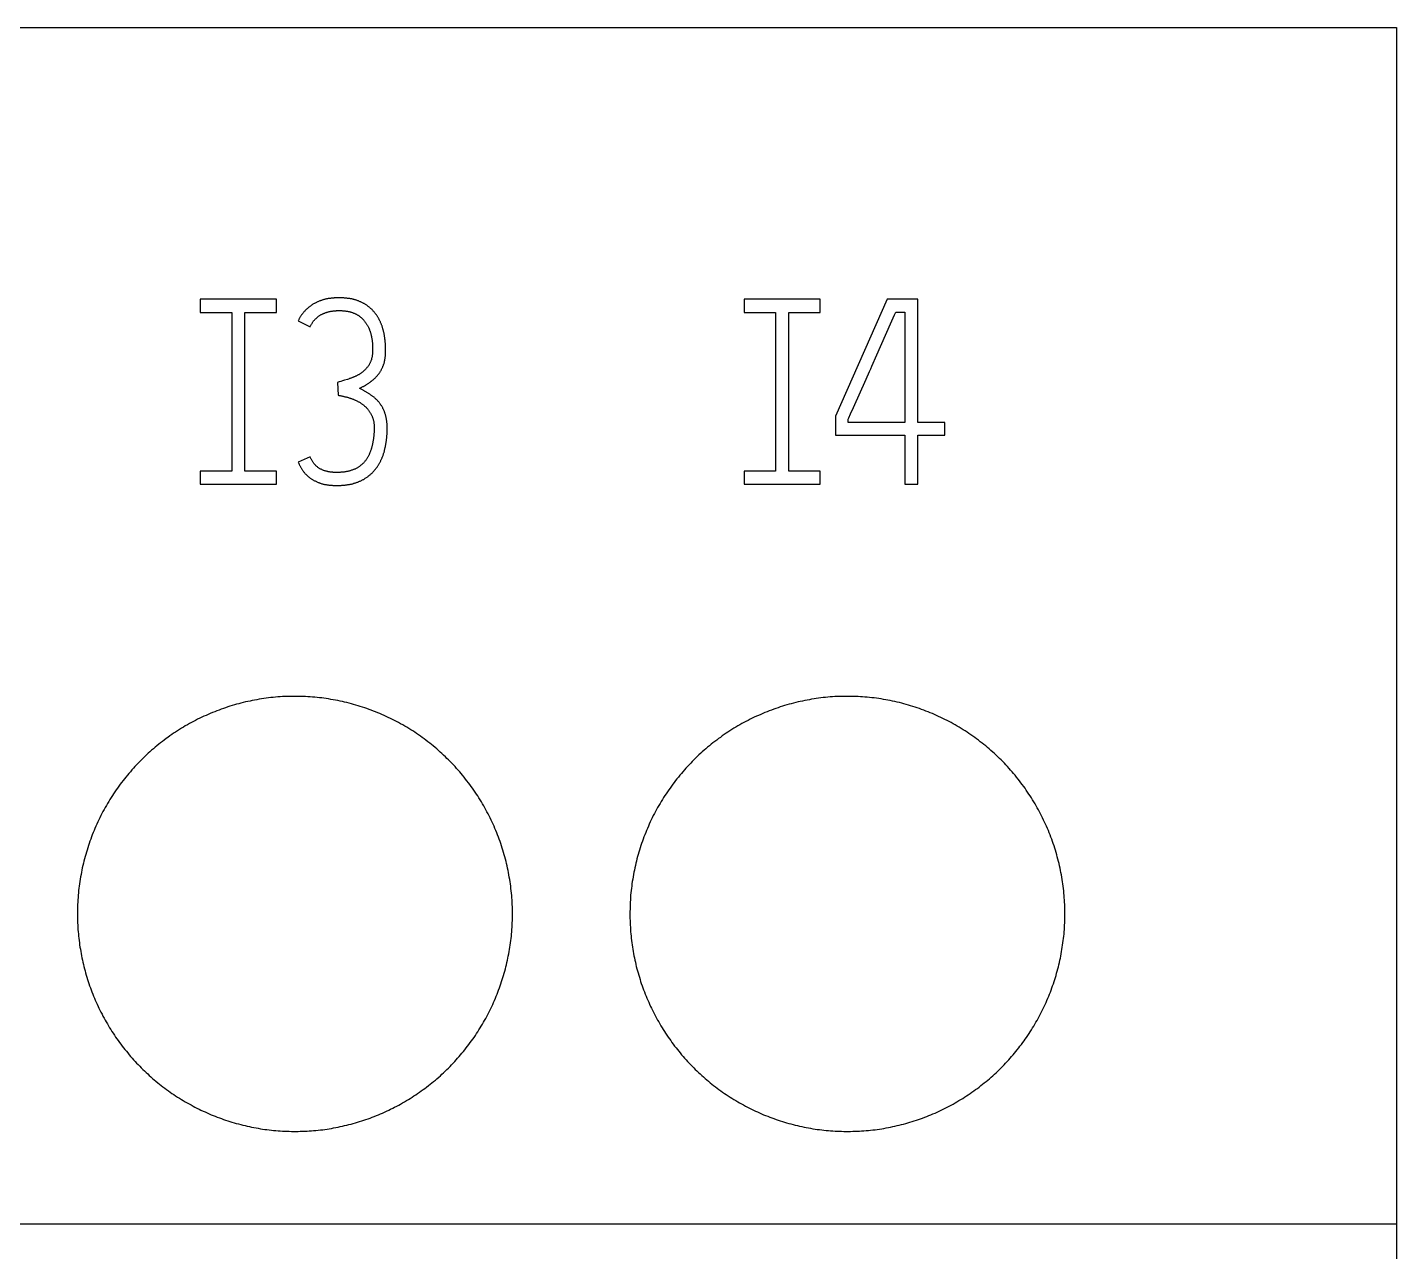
# Model space of a CAD drawing. Extents: x 0 to 420, y 0 to 297.
# Drawn here: x 133.72 to 146.31, y 223.39 to 234.65 of the extents above; entities that cross this region are included whole.
import ezdxf

# ---------------------------------------------------------------- set-up
doc = ezdxf.new("R2010")
doc.units = 0
doc.header["$LTSCALE"] = 23.1
doc.layers.add('10000_FRONT', color=7, linetype='CONTINUOUS')
doc.layers.add('10500_FRONT_LABELING', color=7, linetype='CONTINUOUS')

msp = doc.modelspace()

# ---------------------------------------------------------------- linework, layer by layer
at = {"layer": '10000_FRONT', "color": 7, "linetype": 'CONTINUOUS'}
for p, q in [((110.808, 234.648), (146.308, 234.648)), ((146.308, 234.648), (146.308, 144.648)), ((110.808, 223.648), (146.308, 223.648))]:
    msp.add_line(p, q, dxfattribs=at)
for points in [[(138.178, 226.498), (138.178, 226.519), (138.178, 226.541), (138.177, 226.562), (138.176, 226.583), (138.175, 226.605), (138.174, 226.626), (138.172, 226.647), (138.171, 226.668), (138.169, 226.689), (138.167, 226.71), (138.164, 226.731), (138.162, 226.752), (138.159, 226.773), (138.156, 226.794), (138.153, 226.815), (138.149, 226.836), (138.146, 226.857), (138.142, 226.877), (138.138, 226.898), (138.133, 226.919), (138.129, 226.94), (138.124, 226.96), (138.119, 226.981), (138.114, 227.001), (138.108, 227.022), (138.103, 227.042), (138.097, 227.063), (138.091, 227.083), (138.084, 227.103), (138.078, 227.124), (138.071, 227.144), (138.064, 227.164), (138.057, 227.184), (138.049, 227.204), (138.042, 227.224), (138.034, 227.244), (138.026, 227.264), (138.017, 227.283), (138.009, 227.303), (138, 227.322), (137.991, 227.342), (137.982, 227.361), (137.973, 227.38), (137.964, 227.399), (137.954, 227.418), (137.944, 227.436), (137.934, 227.455), (137.924, 227.473), (137.914, 227.492), (137.903, 227.51), (137.892, 227.528), (137.881, 227.546), (137.87, 227.564), (137.859, 227.582), (137.847, 227.6), (137.835, 227.618), (137.823, 227.635), (137.811, 227.653), (137.799, 227.67), (137.786, 227.687), (137.773, 227.704), (137.76, 227.721), (137.747, 227.738), (137.734, 227.755), (137.72, 227.772), (137.706, 227.788), (137.693, 227.804), (137.679, 227.82), (137.664, 227.836), (137.65, 227.852), (137.635, 227.868), (137.621, 227.883), (137.606, 227.898), (137.591, 227.913), (137.576, 227.928), (137.561, 227.943), (137.545, 227.958), (137.53, 227.972), (137.514, 227.986), (137.498, 228), (137.482, 228.014), (137.466, 228.028), (137.45, 228.042), (137.433, 228.055), (137.417, 228.068), (137.4, 228.081), (137.383, 228.094), (137.366, 228.107), (137.349, 228.119), (137.332, 228.132), (137.314, 228.144), (137.296, 228.156), (137.279, 228.168), (137.261, 228.18), (137.243, 228.191), (137.224, 228.202), (137.206, 228.214), (137.187, 228.225), (137.169, 228.235), (137.15, 228.246), (137.131, 228.256), (137.113, 228.266), (137.094, 228.276), (137.075, 228.286), (137.056, 228.295), (137.036, 228.304), (137.017, 228.313), (136.998, 228.322), (136.978, 228.331), (136.959, 228.339), (136.939, 228.347), (136.92, 228.355), (136.9, 228.363), (136.88, 228.371), (136.86, 228.378), (136.84, 228.385), (136.82, 228.392), (136.8, 228.399), (136.779, 228.405), (136.759, 228.412), (136.739, 228.418), (136.718, 228.424), (136.697, 228.429), (136.677, 228.435), (136.656, 228.44), (136.635, 228.445), (136.614, 228.45), (136.593, 228.454), (136.572, 228.459), (136.551, 228.463), (136.53, 228.467), (136.509, 228.47), (136.488, 228.474), (136.466, 228.477), (136.445, 228.48), (136.424, 228.483), (136.403, 228.485), (136.382, 228.488), (136.361, 228.49), (136.339, 228.491), (136.318, 228.493), (136.297, 228.494), (136.276, 228.496), (136.254, 228.496), (136.233, 228.497), (136.212, 228.498), (136.191, 228.498), (136.169, 228.498), (136.148, 228.498), (136.127, 228.497), (136.105, 228.497), (136.084, 228.496), (136.063, 228.495), (136.041, 228.493), (136.02, 228.492), (135.999, 228.49), (135.977, 228.488), (135.956, 228.486), (135.934, 228.483), (135.913, 228.48), (135.892, 228.477), (135.871, 228.474), (135.849, 228.471), (135.828, 228.467), (135.807, 228.463), (135.786, 228.459), (135.765, 228.455), (135.745, 228.45), (135.724, 228.446), (135.703, 228.441), (135.682, 228.436), (135.662, 228.43), (135.641, 228.425), (135.621, 228.419), (135.6, 228.413), (135.58, 228.407), (135.56, 228.4), (135.54, 228.393), (135.52, 228.386), (135.5, 228.379), (135.48, 228.372), (135.46, 228.364), (135.44, 228.357), (135.42, 228.349), (135.4, 228.341), (135.381, 228.332), (135.361, 228.323), (135.341, 228.315), (135.322, 228.305), (135.303, 228.296), (135.283, 228.287), (135.264, 228.277), (135.245, 228.267), (135.226, 228.257), (135.207, 228.247), (135.189, 228.236), (135.17, 228.226), (135.152, 228.215), (135.134, 228.204)], [(143.258, 226.498), (143.258, 226.519), (143.258, 226.541), (143.257, 226.562), (143.256, 226.583), (143.255, 226.605), (143.254, 226.626), (143.252, 226.647), (143.251, 226.668), (143.249, 226.689), (143.247, 226.71), (143.244, 226.731), (143.242, 226.752), (143.239, 226.773), (143.236, 226.794), (143.233, 226.815), (143.229, 226.836), (143.226, 226.857), (143.222, 226.877), (143.218, 226.898), (143.213, 226.919), (143.209, 226.94), (143.204, 226.96), (143.199, 226.981), (143.194, 227.001), (143.188, 227.022), (143.183, 227.042), (143.177, 227.063), (143.171, 227.083), (143.164, 227.103), (143.158, 227.124), (143.151, 227.144), (143.144, 227.164), (143.137, 227.184), (143.129, 227.204), (143.122, 227.224), (143.114, 227.244), (143.106, 227.264), (143.097, 227.283), (143.089, 227.303), (143.08, 227.322), (143.071, 227.342), (143.062, 227.361), (143.053, 227.38), (143.044, 227.399), (143.034, 227.418), (143.024, 227.436), (143.014, 227.455), (143.004, 227.473), (142.994, 227.492), (142.983, 227.51), (142.972, 227.528), (142.961, 227.546), (142.95, 227.564), (142.939, 227.582), (142.927, 227.6), (142.915, 227.618), (142.903, 227.635), (142.891, 227.653), (142.879, 227.67), (142.866, 227.687), (142.853, 227.704), (142.84, 227.721), (142.827, 227.738), (142.814, 227.755), (142.8, 227.772), (142.786, 227.788), (142.773, 227.804), (142.759, 227.82), (142.744, 227.836), (142.73, 227.852), (142.715, 227.868), (142.701, 227.883), (142.686, 227.898), (142.671, 227.913), (142.656, 227.928), (142.641, 227.943), (142.625, 227.958), (142.61, 227.972), (142.594, 227.986), (142.578, 228), (142.562, 228.014), (142.546, 228.028), (142.53, 228.042), (142.513, 228.055), (142.497, 228.068), (142.48, 228.081), (142.463, 228.094), (142.446, 228.107), (142.429, 228.119), (142.412, 228.132), (142.394, 228.144), (142.376, 228.156), (142.359, 228.168), (142.341, 228.18), (142.323, 228.191), (142.304, 228.202), (142.286, 228.214), (142.267, 228.225), (142.249, 228.235), (142.23, 228.246), (142.211, 228.256), (142.193, 228.266), (142.174, 228.276), (142.155, 228.286), (142.136, 228.295), (142.116, 228.304), (142.097, 228.313), (142.078, 228.322), (142.058, 228.331), (142.039, 228.339), (142.019, 228.347), (142, 228.355), (141.98, 228.363), (141.96, 228.371), (141.94, 228.378), (141.92, 228.385), (141.9, 228.392), (141.88, 228.399), (141.859, 228.405), (141.839, 228.412), (141.819, 228.418), (141.798, 228.424), (141.777, 228.429), (141.757, 228.435), (141.736, 228.44), (141.715, 228.445), (141.694, 228.45), (141.673, 228.454), (141.652, 228.459), (141.631, 228.463), (141.61, 228.467), (141.589, 228.47), (141.568, 228.474), (141.546, 228.477), (141.525, 228.48), (141.504, 228.483), (141.483, 228.485), (141.462, 228.488), (141.441, 228.49), (141.419, 228.491), (141.398, 228.493), (141.377, 228.494), (141.356, 228.496), (141.334, 228.496), (141.313, 228.497), (141.292, 228.498), (141.271, 228.498), (141.249, 228.498), (141.228, 228.498), (141.207, 228.497), (141.185, 228.497), (141.164, 228.496), (141.143, 228.495), (141.121, 228.493), (141.1, 228.492), (141.079, 228.49), (141.057, 228.488), (141.036, 228.486), (141.014, 228.483), (140.993, 228.48), (140.972, 228.477), (140.951, 228.474), (140.929, 228.471), (140.908, 228.467), (140.887, 228.463), (140.866, 228.459), (140.845, 228.455), (140.825, 228.45), (140.804, 228.446), (140.783, 228.441), (140.762, 228.436), (140.742, 228.43), (140.721, 228.425), (140.701, 228.419), (140.68, 228.413), (140.66, 228.407), (140.64, 228.4), (140.62, 228.393), (140.6, 228.386), (140.58, 228.379), (140.56, 228.372), (140.54, 228.364), (140.52, 228.357), (140.5, 228.349), (140.48, 228.341), (140.461, 228.332), (140.441, 228.323), (140.421, 228.315), (140.402, 228.305), (140.383, 228.296), (140.363, 228.287), (140.344, 228.277), (140.325, 228.267), (140.306, 228.257), (140.287, 228.247), (140.269, 228.236), (140.25, 228.226), (140.232, 228.215), (140.214, 228.204)], [(135.134, 228.204), (135.116, 228.192), (135.098, 228.181), (135.08, 228.169), (135.062, 228.158), (135.045, 228.146), (135.027, 228.134), (135.01, 228.121), (134.993, 228.109), (134.976, 228.096), (134.959, 228.083), (134.942, 228.07), (134.925, 228.057), (134.909, 228.044), (134.893, 228.03), (134.876, 228.016), (134.86, 228.002), (134.844, 227.988), (134.829, 227.974), (134.813, 227.96), (134.797, 227.945), (134.782, 227.93), (134.767, 227.915), (134.751, 227.9), (134.737, 227.884), (134.722, 227.869), (134.707, 227.853), (134.693, 227.837), (134.679, 227.821), (134.665, 227.805), (134.651, 227.789), (134.637, 227.773), (134.624, 227.756), (134.61, 227.74), (134.597, 227.723), (134.584, 227.706), (134.572, 227.689), (134.559, 227.672), (134.547, 227.655), (134.535, 227.638), (134.523, 227.62), (134.511, 227.603), (134.499, 227.585), (134.488, 227.567), (134.477, 227.549), (134.466, 227.531), (134.455, 227.513), (134.444, 227.494), (134.433, 227.476), (134.423, 227.457), (134.413, 227.439), (134.403, 227.42), (134.393, 227.401), (134.384, 227.382), (134.374, 227.362), (134.365, 227.343), (134.356, 227.324), (134.348, 227.304), (134.339, 227.284), (134.331, 227.265), (134.323, 227.245), (134.315, 227.225), (134.307, 227.206), (134.3, 227.186), (134.293, 227.166), (134.286, 227.146), (134.279, 227.126), (134.273, 227.105), (134.266, 227.085), (134.26, 227.065), (134.254, 227.045), (134.249, 227.024), (134.243, 227.004), (134.238, 226.983), (134.233, 226.963), (134.228, 226.942), (134.223, 226.922), (134.219, 226.901), (134.215, 226.88), (134.211, 226.859), (134.207, 226.838), (134.204, 226.817), (134.2, 226.796), (134.197, 226.775), (134.195, 226.754), (134.192, 226.733), (134.189, 226.712), (134.187, 226.69), (134.185, 226.669), (134.184, 226.648), (134.182, 226.626), (134.181, 226.605), (134.18, 226.584), (134.179, 226.562), (134.179, 226.541), (134.178, 226.519), (134.178, 226.498)], [(140.214, 228.204), (140.196, 228.192), (140.178, 228.181), (140.16, 228.169), (140.142, 228.158), (140.125, 228.146), (140.107, 228.134), (140.09, 228.121), (140.073, 228.109), (140.056, 228.096), (140.039, 228.083), (140.022, 228.07), (140.005, 228.057), (139.989, 228.044), (139.973, 228.03), (139.956, 228.016), (139.94, 228.002), (139.924, 227.988), (139.909, 227.974), (139.893, 227.96), (139.877, 227.945), (139.862, 227.93), (139.847, 227.915), (139.831, 227.9), (139.817, 227.884), (139.802, 227.869), (139.787, 227.853), (139.773, 227.837), (139.759, 227.821), (139.745, 227.805), (139.731, 227.789), (139.717, 227.773), (139.704, 227.756), (139.69, 227.74), (139.677, 227.723), (139.664, 227.706), (139.652, 227.689), (139.639, 227.672), (139.627, 227.655), (139.615, 227.638), (139.603, 227.62), (139.591, 227.603), (139.579, 227.585), (139.568, 227.567), (139.557, 227.549), (139.546, 227.531), (139.535, 227.513), (139.524, 227.494), (139.513, 227.476), (139.503, 227.457), (139.493, 227.439), (139.483, 227.42), (139.473, 227.401), (139.464, 227.382), (139.454, 227.362), (139.445, 227.343), (139.436, 227.324), (139.428, 227.304), (139.419, 227.284), (139.411, 227.265), (139.403, 227.245), (139.395, 227.225), (139.387, 227.206), (139.38, 227.186), (139.373, 227.166), (139.366, 227.146), (139.359, 227.126), (139.353, 227.105), (139.346, 227.085), (139.34, 227.065), (139.334, 227.045), (139.329, 227.024), (139.323, 227.004), (139.318, 226.983), (139.313, 226.963), (139.308, 226.942), (139.303, 226.922), (139.299, 226.901), (139.295, 226.88), (139.291, 226.859), (139.287, 226.838), (139.284, 226.817), (139.28, 226.796), (139.277, 226.775), (139.275, 226.754), (139.272, 226.733), (139.269, 226.712), (139.267, 226.69), (139.265, 226.669), (139.264, 226.648), (139.262, 226.626), (139.261, 226.605), (139.26, 226.584), (139.259, 226.562), (139.259, 226.541), (139.258, 226.519), (139.258, 226.498)], [(134.178, 226.498), (134.178, 226.477), (134.178, 226.457), (134.179, 226.436), (134.18, 226.416), (134.181, 226.395), (134.182, 226.375), (134.183, 226.355), (134.185, 226.334), (134.187, 226.314), (134.189, 226.294), (134.191, 226.274), (134.193, 226.254), (134.196, 226.233), (134.198, 226.213), (134.201, 226.193), (134.205, 226.173), (134.208, 226.153), (134.212, 226.133), (134.215, 226.113), (134.219, 226.093), (134.224, 226.073), (134.228, 226.054), (134.233, 226.034), (134.237, 226.014), (134.243, 225.994), (134.248, 225.975), (134.253, 225.955), (134.259, 225.935), (134.265, 225.916), (134.271, 225.896), (134.277, 225.877), (134.283, 225.857), (134.29, 225.838), (134.297, 225.818), (134.304, 225.799), (134.311, 225.78), (134.319, 225.761), (134.327, 225.742), (134.334, 225.723), (134.342, 225.704), (134.351, 225.685), (134.359, 225.667), (134.368, 225.648), (134.376, 225.63), (134.385, 225.612), (134.394, 225.593), (134.404, 225.575), (134.413, 225.557), (134.423, 225.539), (134.433, 225.522), (134.443, 225.504), (134.453, 225.486), (134.463, 225.469), (134.474, 225.451), (134.484, 225.434), (134.495, 225.417), (134.506, 225.4), (134.518, 225.383), (134.529, 225.366), (134.541, 225.349), (134.553, 225.333), (134.565, 225.316), (134.577, 225.299), (134.589, 225.283), (134.602, 225.267), (134.615, 225.251), (134.628, 225.235), (134.641, 225.219), (134.654, 225.203), (134.667, 225.187), (134.681, 225.172), (134.695, 225.157), (134.708, 225.142), (134.722, 225.127), (134.736, 225.112), (134.751, 225.097), (134.765, 225.083), (134.779, 225.068), (134.794, 225.054), (134.809, 225.04), (134.824, 225.026), (134.839, 225.012), (134.854, 224.999), (134.869, 224.986), (134.885, 224.972), (134.9, 224.959), (134.916, 224.946), (134.932, 224.933), (134.948, 224.921), (134.964, 224.908), (134.981, 224.896), (134.997, 224.884), (135.014, 224.872), (135.03, 224.86), (135.047, 224.848), (135.064, 224.837), (135.081, 224.825), (135.099, 224.814), (135.116, 224.803), (135.134, 224.792), (135.151, 224.782), (135.169, 224.771), (135.187, 224.761), (135.205, 224.751), (135.223, 224.741), (135.241, 224.731), (135.259, 224.722), (135.277, 224.712), (135.296, 224.703), (135.314, 224.694), (135.333, 224.685), (135.351, 224.677), (135.37, 224.669), (135.388, 224.66), (135.407, 224.652), (135.426, 224.645), (135.445, 224.637), (135.464, 224.63), (135.483, 224.623), (135.502, 224.616), (135.522, 224.609), (135.541, 224.602), (135.56, 224.596), (135.58, 224.589), (135.599, 224.583), (135.619, 224.578), (135.639, 224.572), (135.659, 224.567), (135.679, 224.561), (135.699, 224.556), (135.719, 224.551), (135.739, 224.547), (135.759, 224.542), (135.779, 224.538), (135.8, 224.534), (135.82, 224.53), (135.84, 224.527), (135.86, 224.523), (135.881, 224.52), (135.901, 224.517), (135.921, 224.515), (135.942, 224.512), (135.962, 224.51), (135.982, 224.508), (136.003, 224.506), (136.023, 224.504), (136.043, 224.503), (136.064, 224.501), (136.084, 224.5), (136.105, 224.499), (136.125, 224.499), (136.145, 224.498), (136.166, 224.498), (136.186, 224.498), (136.207, 224.498), (136.227, 224.499), (136.248, 224.499), (136.268, 224.5), (136.289, 224.501), (136.309, 224.502), (136.33, 224.504), (136.35, 224.505), (136.371, 224.507), (136.391, 224.509), (136.412, 224.512), (136.433, 224.514), (136.453, 224.517), (136.473, 224.52), (136.494, 224.523), (136.514, 224.526), (136.534, 224.53), (136.555, 224.534), (136.575, 224.538), (136.595, 224.542), (136.615, 224.546), (136.635, 224.551), (136.655, 224.556), (136.674, 224.561), (136.694, 224.566), (136.714, 224.571), (136.734, 224.577), (136.753, 224.582), (136.773, 224.588), (136.792, 224.595), (136.812, 224.601), (136.831, 224.608), (136.85, 224.614), (136.869, 224.621), (136.889, 224.628), (136.908, 224.636), (136.927, 224.643), (136.946, 224.651), (136.965, 224.659), (136.984, 224.667), (137.002, 224.676), (137.021, 224.684), (137.04, 224.693), (137.058, 224.702), (137.077, 224.711)], [(137.077, 224.711), (137.095, 224.721), (137.114, 224.73), (137.132, 224.74), (137.15, 224.75), (137.168, 224.76), (137.185, 224.77), (137.203, 224.781), (137.221, 224.791), (137.238, 224.802), (137.255, 224.813), (137.272, 224.824), (137.289, 224.835), (137.306, 224.847), (137.323, 224.858), (137.34, 224.87), (137.356, 224.882), (137.373, 224.894), (137.389, 224.906), (137.405, 224.919), (137.421, 224.931), (137.437, 224.944), (137.453, 224.957), (137.469, 224.97), (137.484, 224.983), (137.5, 224.997), (137.515, 225.01), (137.53, 225.024), (137.545, 225.038), (137.56, 225.052), (137.575, 225.067), (137.59, 225.081), (137.604, 225.096), (137.619, 225.11), (137.633, 225.125), (137.647, 225.14), (137.661, 225.156), (137.674, 225.171), (137.688, 225.186), (137.701, 225.202), (137.714, 225.217), (137.727, 225.233), (137.74, 225.249), (137.753, 225.265), (137.765, 225.281), (137.778, 225.297), (137.79, 225.314), (137.802, 225.33), (137.814, 225.347), (137.825, 225.363), (137.837, 225.38), (137.848, 225.397), (137.859, 225.414), (137.87, 225.431), (137.881, 225.449), (137.891, 225.466), (137.902, 225.484), (137.912, 225.501), (137.922, 225.519), (137.932, 225.537), (137.942, 225.555), (137.951, 225.573), (137.961, 225.591), (137.97, 225.61), (137.979, 225.628), (137.988, 225.647), (137.997, 225.665), (138.005, 225.684), (138.013, 225.703), (138.021, 225.722), (138.029, 225.741), (138.037, 225.76), (138.044, 225.779), (138.051, 225.798), (138.059, 225.817), (138.065, 225.836), (138.072, 225.855), (138.078, 225.875), (138.085, 225.894), (138.091, 225.913), (138.097, 225.933), (138.102, 225.952), (138.108, 225.972), (138.113, 225.992), (138.118, 226.011), (138.123, 226.031), (138.127, 226.051), (138.132, 226.071), (138.136, 226.09), (138.14, 226.11), (138.144, 226.13), (138.148, 226.151), (138.151, 226.171), (138.154, 226.191), (138.157, 226.211), (138.16, 226.231), (138.163, 226.252), (138.165, 226.272), (138.168, 226.293), (138.17, 226.313), (138.171, 226.334), (138.173, 226.354), (138.174, 226.375), (138.175, 226.395), (138.176, 226.416), (138.177, 226.436), (138.178, 226.457), (138.178, 226.477), (138.178, 226.498)], [(139.258, 226.498), (139.258, 226.477), (139.258, 226.457), (139.259, 226.436), (139.26, 226.416), (139.261, 226.395), (139.262, 226.375), (139.263, 226.355), (139.265, 226.334), (139.267, 226.314), (139.269, 226.294), (139.271, 226.274), (139.273, 226.254), (139.276, 226.233), (139.278, 226.213), (139.281, 226.193), (139.285, 226.173), (139.288, 226.153), (139.292, 226.133), (139.295, 226.113), (139.299, 226.093), (139.304, 226.073), (139.308, 226.054), (139.313, 226.034), (139.317, 226.014), (139.323, 225.994), (139.328, 225.975), (139.333, 225.955), (139.339, 225.935), (139.345, 225.916), (139.351, 225.896), (139.357, 225.877), (139.363, 225.857), (139.37, 225.838), (139.377, 225.818), (139.384, 225.799), (139.391, 225.78), (139.399, 225.761), (139.407, 225.742), (139.414, 225.723), (139.422, 225.704), (139.431, 225.685), (139.439, 225.667), (139.448, 225.648), (139.456, 225.63), (139.465, 225.612), (139.474, 225.593), (139.484, 225.575), (139.493, 225.557), (139.503, 225.539), (139.513, 225.522), (139.523, 225.504), (139.533, 225.486), (139.543, 225.469), (139.554, 225.451), (139.564, 225.434), (139.575, 225.417), (139.586, 225.4), (139.598, 225.383), (139.609, 225.366), (139.621, 225.349), (139.633, 225.333), (139.645, 225.316), (139.657, 225.299), (139.669, 225.283), (139.682, 225.267), (139.695, 225.251), (139.708, 225.235), (139.721, 225.219), (139.734, 225.203), (139.747, 225.187), (139.761, 225.172), (139.775, 225.157), (139.788, 225.142), (139.802, 225.127), (139.816, 225.112), (139.831, 225.097), (139.845, 225.083), (139.859, 225.068), (139.874, 225.054), (139.889, 225.04), (139.904, 225.026), (139.919, 225.012), (139.934, 224.999), (139.949, 224.986), (139.965, 224.972), (139.98, 224.959), (139.996, 224.946), (140.012, 224.933), (140.028, 224.921), (140.044, 224.908), (140.061, 224.896), (140.077, 224.884), (140.094, 224.872), (140.11, 224.86), (140.127, 224.848), (140.144, 224.837), (140.161, 224.825), (140.179, 224.814), (140.196, 224.803), (140.214, 224.792), (140.231, 224.782), (140.249, 224.771), (140.267, 224.761), (140.285, 224.751), (140.303, 224.741), (140.321, 224.731), (140.339, 224.722), (140.357, 224.712), (140.376, 224.703), (140.394, 224.694), (140.413, 224.685), (140.431, 224.677), (140.45, 224.669), (140.468, 224.66), (140.487, 224.652), (140.506, 224.645), (140.525, 224.637), (140.544, 224.63), (140.563, 224.623), (140.582, 224.616), (140.602, 224.609), (140.621, 224.602), (140.64, 224.596), (140.66, 224.589), (140.679, 224.583), (140.699, 224.578), (140.719, 224.572), (140.739, 224.567), (140.759, 224.561), (140.779, 224.556), (140.799, 224.551), (140.819, 224.547), (140.839, 224.542), (140.859, 224.538), (140.88, 224.534), (140.9, 224.53), (140.92, 224.527), (140.94, 224.523), (140.961, 224.52), (140.981, 224.517), (141.001, 224.515), (141.022, 224.512), (141.042, 224.51), (141.062, 224.508), (141.083, 224.506), (141.103, 224.504), (141.123, 224.503), (141.144, 224.501), (141.164, 224.5), (141.185, 224.499), (141.205, 224.499), (141.225, 224.498), (141.246, 224.498), (141.266, 224.498), (141.287, 224.498), (141.307, 224.499), (141.328, 224.499), (141.348, 224.5), (141.369, 224.501), (141.389, 224.502), (141.41, 224.504), (141.43, 224.505), (141.451, 224.507), (141.471, 224.509), (141.492, 224.512), (141.513, 224.514), (141.533, 224.517), (141.553, 224.52), (141.574, 224.523), (141.594, 224.526), (141.614, 224.53), (141.635, 224.534), (141.655, 224.538), (141.675, 224.542), (141.695, 224.546), (141.715, 224.551), (141.735, 224.556), (141.754, 224.561), (141.774, 224.566), (141.794, 224.571), (141.814, 224.577), (141.833, 224.582), (141.853, 224.588), (141.872, 224.595), (141.892, 224.601), (141.911, 224.608), (141.93, 224.614), (141.949, 224.621), (141.969, 224.628), (141.988, 224.636), (142.007, 224.643), (142.026, 224.651), (142.045, 224.659), (142.064, 224.667), (142.082, 224.676), (142.101, 224.684), (142.12, 224.693), (142.138, 224.702), (142.157, 224.711)], [(142.157, 224.711), (142.175, 224.721), (142.194, 224.73), (142.212, 224.74), (142.23, 224.75), (142.248, 224.76), (142.265, 224.77), (142.283, 224.781), (142.301, 224.791), (142.318, 224.802), (142.335, 224.813), (142.352, 224.824), (142.369, 224.835), (142.386, 224.847), (142.403, 224.858), (142.42, 224.87), (142.436, 224.882), (142.453, 224.894), (142.469, 224.906), (142.485, 224.919), (142.501, 224.931), (142.517, 224.944), (142.533, 224.957), (142.549, 224.97), (142.564, 224.983), (142.58, 224.997), (142.595, 225.01), (142.61, 225.024), (142.625, 225.038), (142.64, 225.052), (142.655, 225.067), (142.67, 225.081), (142.684, 225.096), (142.699, 225.11), (142.713, 225.125), (142.727, 225.14), (142.741, 225.156), (142.754, 225.171), (142.768, 225.186), (142.781, 225.202), (142.794, 225.217), (142.807, 225.233), (142.82, 225.249), (142.833, 225.265), (142.845, 225.281), (142.858, 225.297), (142.87, 225.314), (142.882, 225.33), (142.894, 225.347), (142.905, 225.363), (142.917, 225.38), (142.928, 225.397), (142.939, 225.414), (142.95, 225.431), (142.961, 225.449), (142.971, 225.466), (142.982, 225.484), (142.992, 225.501), (143.002, 225.519), (143.012, 225.537), (143.022, 225.555), (143.031, 225.573), (143.041, 225.591), (143.05, 225.61), (143.059, 225.628), (143.068, 225.647), (143.077, 225.665), (143.085, 225.684), (143.093, 225.703), (143.101, 225.722), (143.109, 225.741), (143.117, 225.76), (143.124, 225.779), (143.131, 225.798), (143.139, 225.817), (143.145, 225.836), (143.152, 225.855), (143.158, 225.875), (143.165, 225.894), (143.171, 225.913), (143.177, 225.933), (143.182, 225.952), (143.188, 225.972), (143.193, 225.992), (143.198, 226.011), (143.203, 226.031), (143.207, 226.051), (143.212, 226.071), (143.216, 226.09), (143.22, 226.11), (143.224, 226.13), (143.228, 226.151), (143.231, 226.171), (143.234, 226.191), (143.237, 226.211), (143.24, 226.231), (143.243, 226.252), (143.245, 226.272), (143.248, 226.293), (143.25, 226.313), (143.251, 226.334), (143.253, 226.354), (143.254, 226.375), (143.255, 226.395), (143.256, 226.416), (143.257, 226.436), (143.258, 226.457), (143.258, 226.477), (143.258, 226.498)]]:
    msp.add_lwpolyline(points, dxfattribs=at)
at = {"layer": '10500_FRONT_LABELING', "color": 7, "linetype": 'CONTINUOUS'}
for p, q in [((135.308, 232.148), (135.308, 232.028)), ((136.008, 232.148), (135.308, 232.148)), ((136.008, 232.028), (136.008, 232.148)), ((140.308, 232.148), (140.308, 232.028)), ((141.008, 232.148), (140.308, 232.148)), ((141.008, 232.028), (141.008, 232.148)), ((141.624, 232.148), (141.148, 231.073)), ((141.905, 232.148), (141.624, 232.148)), ((141.905, 231.016), (141.905, 232.148)), ((135.308, 232.028), (135.598, 232.028)), ((135.598, 232.028), (135.598, 230.568)), ((135.718, 230.568), (135.718, 232.028)), ((135.718, 232.028), (136.008, 232.028)), ((136.208, 231.95), (136.317, 231.896)), ((140.308, 232.028), (140.598, 232.028)), ((140.598, 232.028), (140.598, 230.568)), ((140.718, 230.568), (140.718, 232.028)), ((140.718, 232.028), (141.008, 232.028)), ((141.53, 231.639), (141.655, 231.923)), ((141.655, 231.923), (141.692, 232.006)), ((141.692, 232.006), (141.702, 232.03)), ((141.702, 232.03), (141.785, 232.03)), ((141.785, 232.03), (141.785, 231.016)), ((141.483, 231.532), (141.53, 231.639)), ((136.661, 231.412), (136.635, 231.404)), ((136.671, 231.415), (136.661, 231.412)), ((141.314, 231.153), (141.43, 231.414)), ((136.569, 231.384), (136.576, 231.266)), ((136.6, 231.393), (136.584, 231.389)), ((136.615, 231.398), (136.6, 231.393)), ((136.635, 231.404), (136.615, 231.398)), ((141.148, 231.073), (141.148, 230.898)), ((141.266, 231.016), (141.266, 231.047)), ((141.287, 231.094), (141.314, 231.153)), ((141.785, 231.016), (141.266, 231.016)), ((142.155, 231.016), (141.905, 231.016)), ((142.155, 230.898), (142.155, 231.016)), ((141.148, 230.898), (141.785, 230.898)), ((141.785, 230.898), (141.785, 230.448)), ((141.905, 230.448), (141.905, 230.898)), ((141.905, 230.898), (142.155, 230.898)), ((136.317, 230.7), (136.208, 230.651)), ((135.308, 230.568), (135.308, 230.448)), ((135.598, 230.568), (135.308, 230.568)), ((136.008, 230.568), (135.718, 230.568)), ((136.008, 230.448), (136.008, 230.568)), ((140.308, 230.568), (140.308, 230.448)), ((140.598, 230.568), (140.308, 230.568)), ((141.008, 230.568), (140.718, 230.568)), ((141.008, 230.448), (141.008, 230.568)), ((135.308, 230.448), (136.008, 230.448)), ((140.308, 230.448), (141.008, 230.448)), ((141.785, 230.448), (141.905, 230.448))]:
    msp.add_line(p, q, dxfattribs=at)
for points in [[(136.633, 232.16), (136.627, 232.161), (136.621, 232.161), (136.615, 232.161), (136.61, 232.162), (136.604, 232.162), (136.598, 232.162), (136.592, 232.162), (136.587, 232.162), (136.581, 232.162), (136.575, 232.162), (136.569, 232.162), (136.563, 232.162), (136.558, 232.162), (136.552, 232.161), (136.546, 232.161), (136.54, 232.161), (136.535, 232.16), (136.529, 232.16), (136.523, 232.159), (136.518, 232.159), (136.512, 232.158), (136.506, 232.157), (136.501, 232.157), (136.495, 232.156), (136.489, 232.155), (136.484, 232.154), (136.478, 232.153), (136.472, 232.152), (136.467, 232.151), (136.461, 232.149), (136.456, 232.148), (136.45, 232.147), (136.445, 232.145), (136.439, 232.144), (136.434, 232.142), (136.428, 232.14), (136.423, 232.138), (136.417, 232.137), (136.412, 232.135), (136.406, 232.133), (136.401, 232.13), (136.396, 232.128), (136.39, 232.126), (136.385, 232.124), (136.38, 232.121), (136.375, 232.119), (136.369, 232.116), (136.364, 232.113), (136.359, 232.111), (136.354, 232.108), (136.349, 232.105), (136.344, 232.102), (136.339, 232.099), (136.335, 232.096), (136.33, 232.093), (136.325, 232.089), (136.32, 232.086), (136.316, 232.083), (136.311, 232.079), (136.307, 232.076), (136.302, 232.072), (136.298, 232.068), (136.293, 232.064), (136.289, 232.061), (136.285, 232.057), (136.28, 232.053), (136.276, 232.049), (136.272, 232.045), (136.268, 232.04), (136.264, 232.036), (136.261, 232.032), (136.257, 232.028), (136.253, 232.023), (136.25, 232.019), (136.246, 232.014), (136.243, 232.01), (136.239, 232.005), (136.236, 232), (136.233, 231.995), (136.23, 231.991), (136.227, 231.986), (136.224, 231.981), (136.221, 231.976), (136.218, 231.971), (136.216, 231.966), (136.213, 231.96), (136.21, 231.955), (136.208, 231.95)], [(136.317, 231.896), (136.319, 231.9), (136.321, 231.905), (136.324, 231.91), (136.327, 231.914), (136.329, 231.919), (136.332, 231.923), (136.335, 231.928), (136.338, 231.932), (136.341, 231.936), (136.344, 231.941), (136.347, 231.945), (136.35, 231.949), (136.353, 231.953), (136.357, 231.957), (136.36, 231.961), (136.364, 231.965), (136.368, 231.968), (136.372, 231.972), (136.376, 231.976), (136.38, 231.979), (136.384, 231.983), (136.388, 231.986), (136.392, 231.989), (136.396, 231.992), (136.401, 231.995), (136.405, 231.998), (136.409, 232.001), (136.414, 232.004), (136.418, 232.007), (136.423, 232.009), (136.428, 232.012), (136.432, 232.014), (136.437, 232.016), (136.442, 232.018), (136.447, 232.02), (136.452, 232.022), (136.457, 232.024), (136.462, 232.026), (136.467, 232.028), (136.472, 232.029), (136.477, 232.031), (136.482, 232.032), (136.488, 232.033), (136.493, 232.035), (136.498, 232.036), (136.503, 232.037), (136.508, 232.038), (136.514, 232.039), (136.519, 232.039), (136.524, 232.04), (136.529, 232.041), (136.535, 232.041), (136.54, 232.042), (136.545, 232.042), (136.55, 232.043), (136.556, 232.043), (136.561, 232.044), (136.566, 232.044), (136.572, 232.044), (136.577, 232.044), (136.582, 232.044), (136.588, 232.044), (136.593, 232.044), (136.598, 232.044), (136.604, 232.044), (136.609, 232.044), (136.614, 232.043), (136.62, 232.043), (136.625, 232.043), (136.63, 232.042), (136.635, 232.042), (136.641, 232.041), (136.646, 232.04), (136.651, 232.04), (136.656, 232.039), (136.662, 232.038), (136.667, 232.037), (136.672, 232.036), (136.677, 232.035), (136.682, 232.033), (136.688, 232.032), (136.693, 232.031), (136.698, 232.029), (136.703, 232.028), (136.708, 232.026), (136.713, 232.024), (136.718, 232.022), (136.723, 232.02), (136.728, 232.018), (136.733, 232.016), (136.737, 232.014), (136.742, 232.011), (136.747, 232.009), (136.751, 232.006), (136.756, 232.003), (136.76, 232.001), (136.765, 231.998), (136.769, 231.994), (136.774, 231.991), (136.778, 231.988), (136.782, 231.985), (136.786, 231.981), (136.79, 231.978), (136.794, 231.974), (136.798, 231.97), (136.801, 231.967), (136.805, 231.963), (136.808, 231.959), (136.812, 231.955), (136.815, 231.951), (136.819, 231.947), (136.822, 231.942), (136.825, 231.938), (136.828, 231.934), (136.831, 231.929), (136.834, 231.925), (136.837, 231.92), (136.84, 231.916), (136.843, 231.911), (136.845, 231.907), (136.848, 231.902), (136.85, 231.898), (136.853, 231.893), (136.855, 231.888), (136.857, 231.883), (136.859, 231.879), (136.861, 231.874), (136.863, 231.869), (136.865, 231.864), (136.867, 231.859), (136.869, 231.854), (136.87, 231.849), (136.872, 231.844), (136.874, 231.839), (136.875, 231.834), (136.877, 231.829), (136.878, 231.823), (136.879, 231.818), (136.88, 231.813), (136.881, 231.808), (136.882, 231.803), (136.883, 231.798), (136.884, 231.792), (136.885, 231.787), (136.886, 231.782), (136.887, 231.777), (136.887, 231.772), (136.888, 231.767), (136.889, 231.761), (136.889, 231.756), (136.89, 231.751), (136.89, 231.746), (136.89, 231.74), (136.891, 231.735), (136.891, 231.73), (136.891, 231.725), (136.892, 231.719), (136.892, 231.714), (136.892, 231.709), (136.892, 231.703), (136.892, 231.698), (136.892, 231.693), (136.892, 231.688), (136.892, 231.682), (136.892, 231.677), (136.892, 231.672), (136.892, 231.666), (136.891, 231.661), (136.891, 231.656), (136.891, 231.651), (136.89, 231.645), (136.89, 231.64), (136.889, 231.635), (136.889, 231.63), (136.888, 231.625), (136.887, 231.619), (136.886, 231.614), (136.885, 231.609), (136.883, 231.604), (136.882, 231.599), (136.881, 231.593), (136.879, 231.588), (136.877, 231.583), (136.875, 231.579), (136.873, 231.574), (136.871, 231.569), (136.869, 231.564), (136.867, 231.559), (136.864, 231.555), (136.862, 231.55), (136.859, 231.546), (136.856, 231.541), (136.853, 231.537), (136.85, 231.532), (136.847, 231.528), (136.844, 231.524), (136.84, 231.52), (136.837, 231.516), (136.833, 231.512)], [(136.827, 231.36), (136.832, 231.363), (136.836, 231.366), (136.841, 231.369), (136.846, 231.372), (136.851, 231.375), (136.856, 231.378), (136.86, 231.381), (136.865, 231.384), (136.87, 231.387), (136.874, 231.39), (136.879, 231.394), (136.883, 231.397), (136.888, 231.401), (136.892, 231.404), (136.897, 231.408), (136.901, 231.412), (136.905, 231.416), (136.909, 231.419), (136.913, 231.423), (136.918, 231.427), (136.922, 231.432), (136.926, 231.436), (136.93, 231.44), (136.933, 231.444), (136.937, 231.449), (136.941, 231.453), (136.944, 231.458), (136.948, 231.462), (136.951, 231.467), (136.955, 231.471), (136.958, 231.476), (136.961, 231.481), (136.964, 231.486), (136.967, 231.491), (136.97, 231.496), (136.973, 231.501), (136.975, 231.506), (136.978, 231.511), (136.98, 231.516), (136.983, 231.521), (136.985, 231.527), (136.987, 231.532), (136.989, 231.537), (136.992, 231.543), (136.993, 231.548), (136.995, 231.553), (136.997, 231.559), (136.999, 231.564), (137, 231.57), (137.001, 231.575), (137.003, 231.581), (137.004, 231.587), (137.005, 231.592), (137.006, 231.598), (137.007, 231.603), (137.008, 231.609), (137.008, 231.615), (137.009, 231.62), (137.01, 231.626), (137.01, 231.632), (137.011, 231.638), (137.011, 231.643), (137.011, 231.649), (137.012, 231.655), (137.012, 231.661), (137.012, 231.666), (137.012, 231.672), (137.012, 231.678), (137.012, 231.683), (137.012, 231.689), (137.012, 231.695), (137.012, 231.7), (137.012, 231.706), (137.012, 231.712), (137.011, 231.718), (137.011, 231.723), (137.011, 231.729), (137.011, 231.735), (137.01, 231.74), (137.01, 231.746), (137.009, 231.752), (137.009, 231.757), (137.008, 231.763), (137.008, 231.769), (137.007, 231.774), (137.006, 231.78), (137.006, 231.786), (137.005, 231.791), (137.004, 231.797), (137.003, 231.802), (137.002, 231.808), (137.001, 231.814), (137, 231.819), (136.999, 231.825), (136.998, 231.831), (136.997, 231.836), (136.996, 231.842), (136.995, 231.847), (136.993, 231.853), (136.992, 231.859), (136.99, 231.864), (136.989, 231.87), (136.987, 231.875), (136.986, 231.881), (136.984, 231.886), (136.982, 231.892), (136.98, 231.897), (136.979, 231.903), (136.977, 231.908), (136.975, 231.913), (136.973, 231.919), (136.971, 231.924), (136.968, 231.929), (136.966, 231.934), (136.964, 231.94), (136.961, 231.945), (136.959, 231.95), (136.956, 231.955), (136.954, 231.96), (136.951, 231.965), (136.948, 231.97), (136.946, 231.975), (136.943, 231.98), (136.94, 231.985), (136.937, 231.99), (136.933, 231.995), (136.93, 232), (136.927, 232.005), (136.924, 232.009), (136.92, 232.014), (136.917, 232.018), (136.913, 232.023), (136.91, 232.027), (136.906, 232.032), (136.902, 232.036), (136.898, 232.04), (136.895, 232.044), (136.891, 232.049), (136.887, 232.053), (136.883, 232.057), (136.878, 232.061), (136.874, 232.064), (136.87, 232.068), (136.866, 232.072), (136.861, 232.076), (136.857, 232.079), (136.852, 232.083), (136.848, 232.086), (136.843, 232.09), (136.838, 232.093), (136.833, 232.096), (136.828, 232.099), (136.824, 232.103), (136.819, 232.106), (136.814, 232.108), (136.809, 232.111), (136.804, 232.114), (136.799, 232.117), (136.793, 232.119), (136.788, 232.122), (136.783, 232.124), (136.778, 232.126), (136.772, 232.129), (136.767, 232.131), (136.762, 232.133), (136.756, 232.135), (136.751, 232.137), (136.745, 232.139), (136.74, 232.14), (136.734, 232.142), (136.729, 232.144), (136.723, 232.145), (136.718, 232.147), (136.712, 232.148), (136.706, 232.149), (136.701, 232.151), (136.695, 232.152), (136.689, 232.153), (136.684, 232.154), (136.678, 232.155), (136.673, 232.156), (136.667, 232.157), (136.661, 232.157), (136.655, 232.158), (136.65, 232.159), (136.644, 232.159), (136.638, 232.16), (136.633, 232.16)], [(136.833, 231.512), (136.83, 231.508), (136.826, 231.504), (136.823, 231.5), (136.819, 231.496), (136.815, 231.493), (136.811, 231.489), (136.807, 231.486), (136.803, 231.482), (136.799, 231.479), (136.794, 231.476), (136.79, 231.472), (136.786, 231.469), (136.781, 231.466), (136.777, 231.463), (136.773, 231.461), (136.768, 231.458), (136.764, 231.455), (136.759, 231.453), (136.754, 231.45), (136.75, 231.447), (136.745, 231.445), (136.74, 231.443), (136.736, 231.44), (136.731, 231.438), (136.726, 231.436), (136.721, 231.434), (136.716, 231.432), (136.711, 231.43), (136.706, 231.428), (136.701, 231.426), (136.696, 231.424), (136.691, 231.422), (136.686, 231.42), (136.681, 231.419), (136.676, 231.417), (136.671, 231.415)], [(141.43, 231.414), (141.462, 231.485), (141.467, 231.496), (141.472, 231.508), (141.483, 231.532)], [(136.584, 231.389), (136.574, 231.386), (136.569, 231.384)], [(136.772, 231.33), (136.777, 231.332), (136.782, 231.335), (136.787, 231.338), (136.792, 231.34), (136.797, 231.343), (136.802, 231.346), (136.807, 231.348), (136.812, 231.351), (136.817, 231.354), (136.827, 231.36)], [(137.025, 230.911), (137.025, 230.917), (137.026, 230.923), (137.026, 230.929), (137.026, 230.935), (137.026, 230.941), (137.026, 230.947), (137.026, 230.953), (137.026, 230.959), (137.026, 230.965), (137.026, 230.971), (137.026, 230.977), (137.026, 230.983), (137.026, 230.989), (137.025, 230.995), (137.025, 231.001), (137.025, 231.007), (137.024, 231.013), (137.024, 231.019), (137.023, 231.025), (137.022, 231.031), (137.021, 231.037), (137.02, 231.043), (137.019, 231.048), (137.018, 231.054), (137.017, 231.06), (137.016, 231.066), (137.014, 231.072), (137.013, 231.078), (137.011, 231.084), (137.01, 231.089), (137.008, 231.095), (137.006, 231.101), (137.004, 231.106), (137.002, 231.112), (137, 231.118), (136.997, 231.123), (136.995, 231.129), (136.993, 231.134), (136.99, 231.14), (136.987, 231.145), (136.985, 231.15), (136.982, 231.155), (136.979, 231.161), (136.976, 231.166), (136.973, 231.171), (136.969, 231.176), (136.966, 231.181), (136.962, 231.186), (136.959, 231.191), (136.955, 231.196), (136.951, 231.2), (136.948, 231.205), (136.944, 231.209), (136.94, 231.214), (136.936, 231.218), (136.931, 231.223), (136.927, 231.227), (136.923, 231.231), (136.919, 231.235), (136.914, 231.239), (136.909, 231.243), (136.905, 231.247), (136.9, 231.25), (136.895, 231.254), (136.891, 231.258), (136.886, 231.261), (136.881, 231.265), (136.876, 231.268), (136.871, 231.272), (136.866, 231.275), (136.861, 231.278), (136.855, 231.282), (136.85, 231.285), (136.845, 231.288), (136.84, 231.291), (136.835, 231.294), (136.83, 231.297), (136.825, 231.301), (136.819, 231.304), (136.814, 231.307), (136.809, 231.31), (136.804, 231.313), (136.798, 231.316), (136.793, 231.318), (136.788, 231.321), (136.782, 231.324), (136.777, 231.327), (136.772, 231.33)], [(136.576, 231.266), (136.582, 231.265), (136.587, 231.264), (136.593, 231.263), (136.599, 231.262), (136.604, 231.261), (136.61, 231.26), (136.616, 231.258), (136.621, 231.257), (136.627, 231.256), (136.632, 231.254), (136.638, 231.253), (136.644, 231.252), (136.649, 231.25), (136.655, 231.249), (136.66, 231.247), (136.666, 231.245), (136.671, 231.244), (136.677, 231.242), (136.682, 231.24), (136.688, 231.239), (136.693, 231.237), (136.699, 231.235), (136.704, 231.233), (136.709, 231.231), (136.715, 231.229), (136.72, 231.227), (136.725, 231.225), (136.731, 231.222), (136.736, 231.22), (136.741, 231.217), (136.746, 231.215), (136.752, 231.212), (136.757, 231.209), (136.762, 231.207), (136.767, 231.204), (136.772, 231.201), (136.777, 231.198), (136.782, 231.195), (136.787, 231.191), (136.792, 231.188), (136.796, 231.185), (136.801, 231.181), (136.806, 231.178), (136.81, 231.174), (136.815, 231.171), (136.819, 231.167), (136.823, 231.163), (136.828, 231.159), (136.832, 231.155), (136.836, 231.151), (136.84, 231.146), (136.844, 231.142), (136.847, 231.138), (136.851, 231.133), (136.855, 231.129), (136.858, 231.124), (136.862, 231.119), (136.865, 231.114), (136.868, 231.11), (136.871, 231.105), (136.874, 231.1), (136.877, 231.095), (136.88, 231.09), (136.882, 231.084), (136.885, 231.079), (136.887, 231.074), (136.889, 231.068), (136.891, 231.063), (136.893, 231.057), (136.895, 231.052), (136.897, 231.046), (136.898, 231.041), (136.899, 231.035), (136.901, 231.03), (136.902, 231.024), (136.903, 231.018), (136.903, 231.013), (136.904, 231.007), (136.905, 231.001), (136.905, 230.995), (136.905, 230.989), (136.906, 230.984), (136.906, 230.978), (136.906, 230.972), (136.906, 230.966), (136.906, 230.96), (136.906, 230.955), (136.906, 230.949), (136.906, 230.943), (136.906, 230.937), (136.905, 230.932), (136.905, 230.926), (136.905, 230.92), (136.904, 230.914), (136.904, 230.909), (136.903, 230.903), (136.903, 230.897), (136.902, 230.891), (136.902, 230.886), (136.901, 230.88), (136.9, 230.874), (136.9, 230.869), (136.899, 230.863), (136.898, 230.857), (136.897, 230.852), (136.896, 230.846), (136.895, 230.84), (136.894, 230.835), (136.893, 230.829), (136.892, 230.823), (136.891, 230.818), (136.89, 230.812), (136.888, 230.806), (136.887, 230.801), (136.886, 230.795), (136.884, 230.79), (136.883, 230.784), (136.881, 230.778), (136.879, 230.773), (136.878, 230.767), (136.876, 230.762), (136.874, 230.756), (136.872, 230.751), (136.87, 230.745), (136.868, 230.74), (136.866, 230.734), (136.864, 230.729), (136.861, 230.724), (136.859, 230.718), (136.856, 230.713), (136.854, 230.708), (136.851, 230.703), (136.848, 230.698), (136.845, 230.693), (136.842, 230.688), (136.839, 230.683), (136.836, 230.678), (136.833, 230.673), (136.829, 230.668), (136.826, 230.664), (136.822, 230.659), (136.818, 230.655), (136.815, 230.65), (136.811, 230.646), (136.807, 230.642), (136.803, 230.638), (136.799, 230.634), (136.794, 230.63), (136.79, 230.626), (136.785, 230.622), (136.781, 230.619), (136.776, 230.615), (136.772, 230.612), (136.767, 230.608), (136.762, 230.605), (136.757, 230.602), (136.752, 230.599), (136.747, 230.596), (136.742, 230.593), (136.736, 230.591), (136.731, 230.588), (136.726, 230.586), (136.72, 230.584), (136.715, 230.582), (136.71, 230.579), (136.704, 230.577), (136.698, 230.576), (136.693, 230.574), (136.687, 230.572), (136.682, 230.571), (136.676, 230.569), (136.67, 230.568), (136.665, 230.566), (136.659, 230.565), (136.653, 230.564), (136.647, 230.563), (136.642, 230.562), (136.636, 230.561), (136.63, 230.56), (136.624, 230.56), (136.619, 230.559), (136.613, 230.559), (136.607, 230.558), (136.601, 230.558), (136.595, 230.557), (136.59, 230.557), (136.584, 230.557), (136.578, 230.557), (136.572, 230.556), (136.566, 230.556), (136.56, 230.556), (136.555, 230.557), (136.549, 230.557), (136.543, 230.557), (136.537, 230.557), (136.531, 230.557), (136.525, 230.558), (136.52, 230.558), (136.514, 230.559)], [(141.266, 231.047), (141.271, 231.059), (141.287, 231.094)], [(136.208, 230.651), (136.21, 230.645), (136.213, 230.64), (136.216, 230.634), (136.218, 230.629), (136.221, 230.624), (136.224, 230.619), (136.227, 230.613), (136.229, 230.608), (136.232, 230.603), (136.235, 230.598), (136.238, 230.593), (136.242, 230.588), (136.245, 230.583), (136.248, 230.578), (136.251, 230.573), (136.255, 230.568), (136.258, 230.563), (136.262, 230.559), (136.266, 230.554), (136.269, 230.549), (136.273, 230.545), (136.277, 230.54), (136.282, 230.536), (136.286, 230.532), (136.29, 230.528), (136.295, 230.524), (136.299, 230.52), (136.304, 230.516), (136.309, 230.512), (136.313, 230.509), (136.318, 230.505), (136.323, 230.502), (136.328, 230.498), (136.333, 230.495), (136.338, 230.492), (136.343, 230.489), (136.348, 230.486), (136.353, 230.483), (136.359, 230.48), (136.364, 230.478), (136.369, 230.475), (136.375, 230.472), (136.38, 230.47), (136.386, 230.468), (136.392, 230.465), (136.397, 230.463), (136.403, 230.461), (136.408, 230.459), (136.414, 230.457), (136.42, 230.455), (136.425, 230.453), (136.431, 230.452), (136.437, 230.45), (136.443, 230.449), (136.449, 230.447), (136.454, 230.446), (136.46, 230.445), (136.466, 230.444), (136.472, 230.443), (136.478, 230.442), (136.484, 230.441), (136.49, 230.44), (136.496, 230.44), (136.502, 230.439), (136.508, 230.438), (136.514, 230.438), (136.52, 230.438), (136.526, 230.437), (136.532, 230.437), (136.538, 230.437), (136.544, 230.436), (136.55, 230.436), (136.556, 230.436), (136.562, 230.436), (136.568, 230.436), (136.574, 230.436), (136.58, 230.436), (136.586, 230.436), (136.592, 230.437), (136.598, 230.437), (136.604, 230.437), (136.61, 230.438), (136.615, 230.438), (136.621, 230.439), (136.627, 230.439), (136.633, 230.44), (136.639, 230.44), (136.645, 230.441), (136.651, 230.442), (136.657, 230.443), (136.663, 230.444), (136.669, 230.445), (136.675, 230.446), (136.68, 230.447), (136.686, 230.448), (136.692, 230.449), (136.698, 230.45), (136.704, 230.452), (136.71, 230.453), (136.716, 230.455), (136.721, 230.457), (136.727, 230.458), (136.733, 230.46), (136.739, 230.462), (136.744, 230.464), (136.75, 230.466), (136.756, 230.468), (136.761, 230.47), (136.767, 230.472), (136.772, 230.475), (136.778, 230.477), (136.783, 230.48), (136.789, 230.482), (136.794, 230.485), (136.799, 230.488), (136.805, 230.49), (136.81, 230.493), (136.815, 230.496), (136.82, 230.5), (136.825, 230.503), (136.831, 230.506), (136.836, 230.509), (136.841, 230.513), (136.845, 230.516), (136.85, 230.52), (136.855, 230.524), (136.86, 230.527), (136.864, 230.531), (136.869, 230.535), (136.874, 230.539), (136.878, 230.543), (136.882, 230.547), (136.887, 230.551), (136.891, 230.555), (136.895, 230.56), (136.899, 230.564), (136.903, 230.569), (136.907, 230.573), (136.911, 230.578), (136.915, 230.582), (136.919, 230.587), (136.922, 230.592), (136.926, 230.596), (136.93, 230.601), (136.933, 230.606), (136.936, 230.611), (136.94, 230.616), (136.943, 230.621), (136.946, 230.626), (136.949, 230.631), (136.952, 230.637), (136.955, 230.642), (136.958, 230.647), (136.961, 230.652), (136.964, 230.658), (136.967, 230.663), (136.969, 230.668), (136.972, 230.674), (136.974, 230.679), (136.977, 230.685), (136.979, 230.69), (136.981, 230.696), (136.983, 230.701), (136.985, 230.707), (136.988, 230.713), (136.99, 230.718), (136.991, 230.724), (136.993, 230.73), (136.995, 230.736), (136.997, 230.741), (136.999, 230.747), (137, 230.753), (137.002, 230.759), (137.003, 230.764), (137.005, 230.77), (137.006, 230.776), (137.007, 230.782), (137.009, 230.788), (137.01, 230.793), (137.011, 230.799), (137.012, 230.805), (137.013, 230.811), (137.014, 230.817), (137.015, 230.823), (137.016, 230.829), (137.017, 230.834), (137.018, 230.84), (137.019, 230.846), (137.02, 230.852), (137.02, 230.858), (137.021, 230.864), (137.022, 230.87), (137.022, 230.876), (137.023, 230.882), (137.023, 230.888), (137.024, 230.893), (137.024, 230.899), (137.025, 230.905), (137.025, 230.911)], [(136.514, 230.559), (136.508, 230.56), (136.502, 230.56), (136.496, 230.561), (136.491, 230.562), (136.485, 230.563), (136.479, 230.564), (136.474, 230.565), (136.468, 230.567), (136.462, 230.568), (136.457, 230.57), (136.451, 230.571), (136.445, 230.573), (136.44, 230.575), (136.434, 230.577), (136.429, 230.58), (136.424, 230.582), (136.419, 230.585), (136.413, 230.587), (136.408, 230.59), (136.403, 230.593), (136.398, 230.596), (136.394, 230.6), (136.389, 230.603), (136.384, 230.607), (136.38, 230.61), (136.375, 230.614), (136.371, 230.618), (136.367, 230.622), (136.363, 230.627), (136.359, 230.631), (136.355, 230.635), (136.352, 230.64), (136.348, 230.645), (136.345, 230.649), (136.342, 230.654), (136.338, 230.659), (136.335, 230.664), (136.332, 230.669), (136.329, 230.674), (136.327, 230.679), (136.324, 230.684), (136.321, 230.69), (136.319, 230.695), (136.317, 230.7)]]:
    msp.add_lwpolyline(points, dxfattribs=at)

doc.saveas('drawing.dxf')
